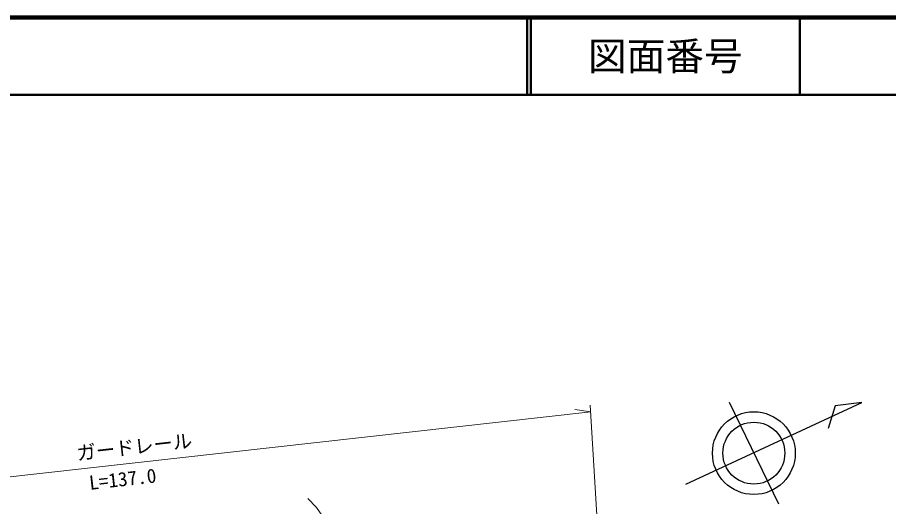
# Model space of a CAD drawing. Units: millimetres, scale not verified. Extents: x 40000 to 680000, y 20000 to 380000.
# Drawn here: x 442858 to 555486, y 316750 to 380000 of the extents above; entities that cross this region are included whole.
import ezdxf
from ezdxf.enums import TextEntityAlignment as Align

# ---------------------------------------------------------------- set-up
doc = ezdxf.new("R2010")
doc.units = ezdxf.units.MM
doc.header["$LTSCALE"] = 1000
for name, color, linetype, lineweight in [('M-BGD', 7, 'Continuous', 13), ('M-BMK-SRVR', 3, 'Continuous', 25), ('M-STR-HTXT', 7, 'Continuous', 13), ('M-TTL', 2, 'Continuous', 140), ('M-TTL-LINE', 7, 'Continuous', 50)]:
    doc.layers.add(name, color=color, linetype=linetype, lineweight=lineweight)
doc.layers.add('M-TTL-TXT', color=7, linetype='Continuous')
doc.styles.add('ＭＳ ゴシック', font='')
doc.styles.get('ＭＳ ゴシック').set_extended_font_data('MS Gothic')

msp = doc.modelspace()

# ---------------------------------------------------------------- linework, layer by layer
at = {"layer": 'M-BGD'}
msp.add_lwpolyline([(480425, 317787), (481518, 316631), (482906, 314633), (485703, 312572), (492138, 308660), (498153, 305022), (506291, 299050), (509963, 295035), (514905, 289315), (517885, 284970), (525192, 282686), (536800, 284578)], dxfattribs=at)
at = {"layer": 'M-BMK-SRVR'}
for p, q in [((529274, 319652), (552021, 330189)), ((534885, 330239), (541253, 317090)), ((552021, 330189), (548602, 329768)), ((548602, 329768), (547688, 326858))]:
    msp.add_line(p, q, dxfattribs=at)
for radius in [5351, 4000]:
    msp.add_circle((538067, 323659), radius, dxfattribs=at)
at = {"layer": 'M-STR-HTXT'}
for p, q in [((395646, 315409), (516976, 329012)), ((516976, 329012), (514932, 329286)), ((519876, 281092), (516924, 329871))]:
    msp.add_line(p, q, dxfattribs=at)
at = {"layer": 'M-TTL'}
msp.add_line((680000, 380000), (40000, 380000), dxfattribs=at)
at = {"layer": 'M-TTL-LINE'}
for p, q in [((508747, 380000), (508747, 370000)), ((509247, 380000), (509247, 370000)), ((543997, 380000), (543997, 370000)), ((40000, 370000), (680000, 370000))]:
    msp.add_line(p, q, dxfattribs=at)

# ---------------------------------------------------------------- texts
at = {"layer": 'M-STR-HTXT', "style": 'ＭＳ ゴシック'}
for s, p in [('ガードレール', (450677, 322182)), ('L=137.0', (452295, 318360))]:
    msp.add_text(s, height=1833, rotation=6.397, dxfattribs=at).set_placement(p, align=Align.BOTTOM_LEFT)
at = {"layer": 'M-TTL-TXT', "style": 'ＭＳ ゴシック'}
msp.add_text('図面番号', height=3666, dxfattribs=at).set_placement((526622, 375000), align=Align.MIDDLE_CENTER)

doc.saveas('drawing.dxf')
